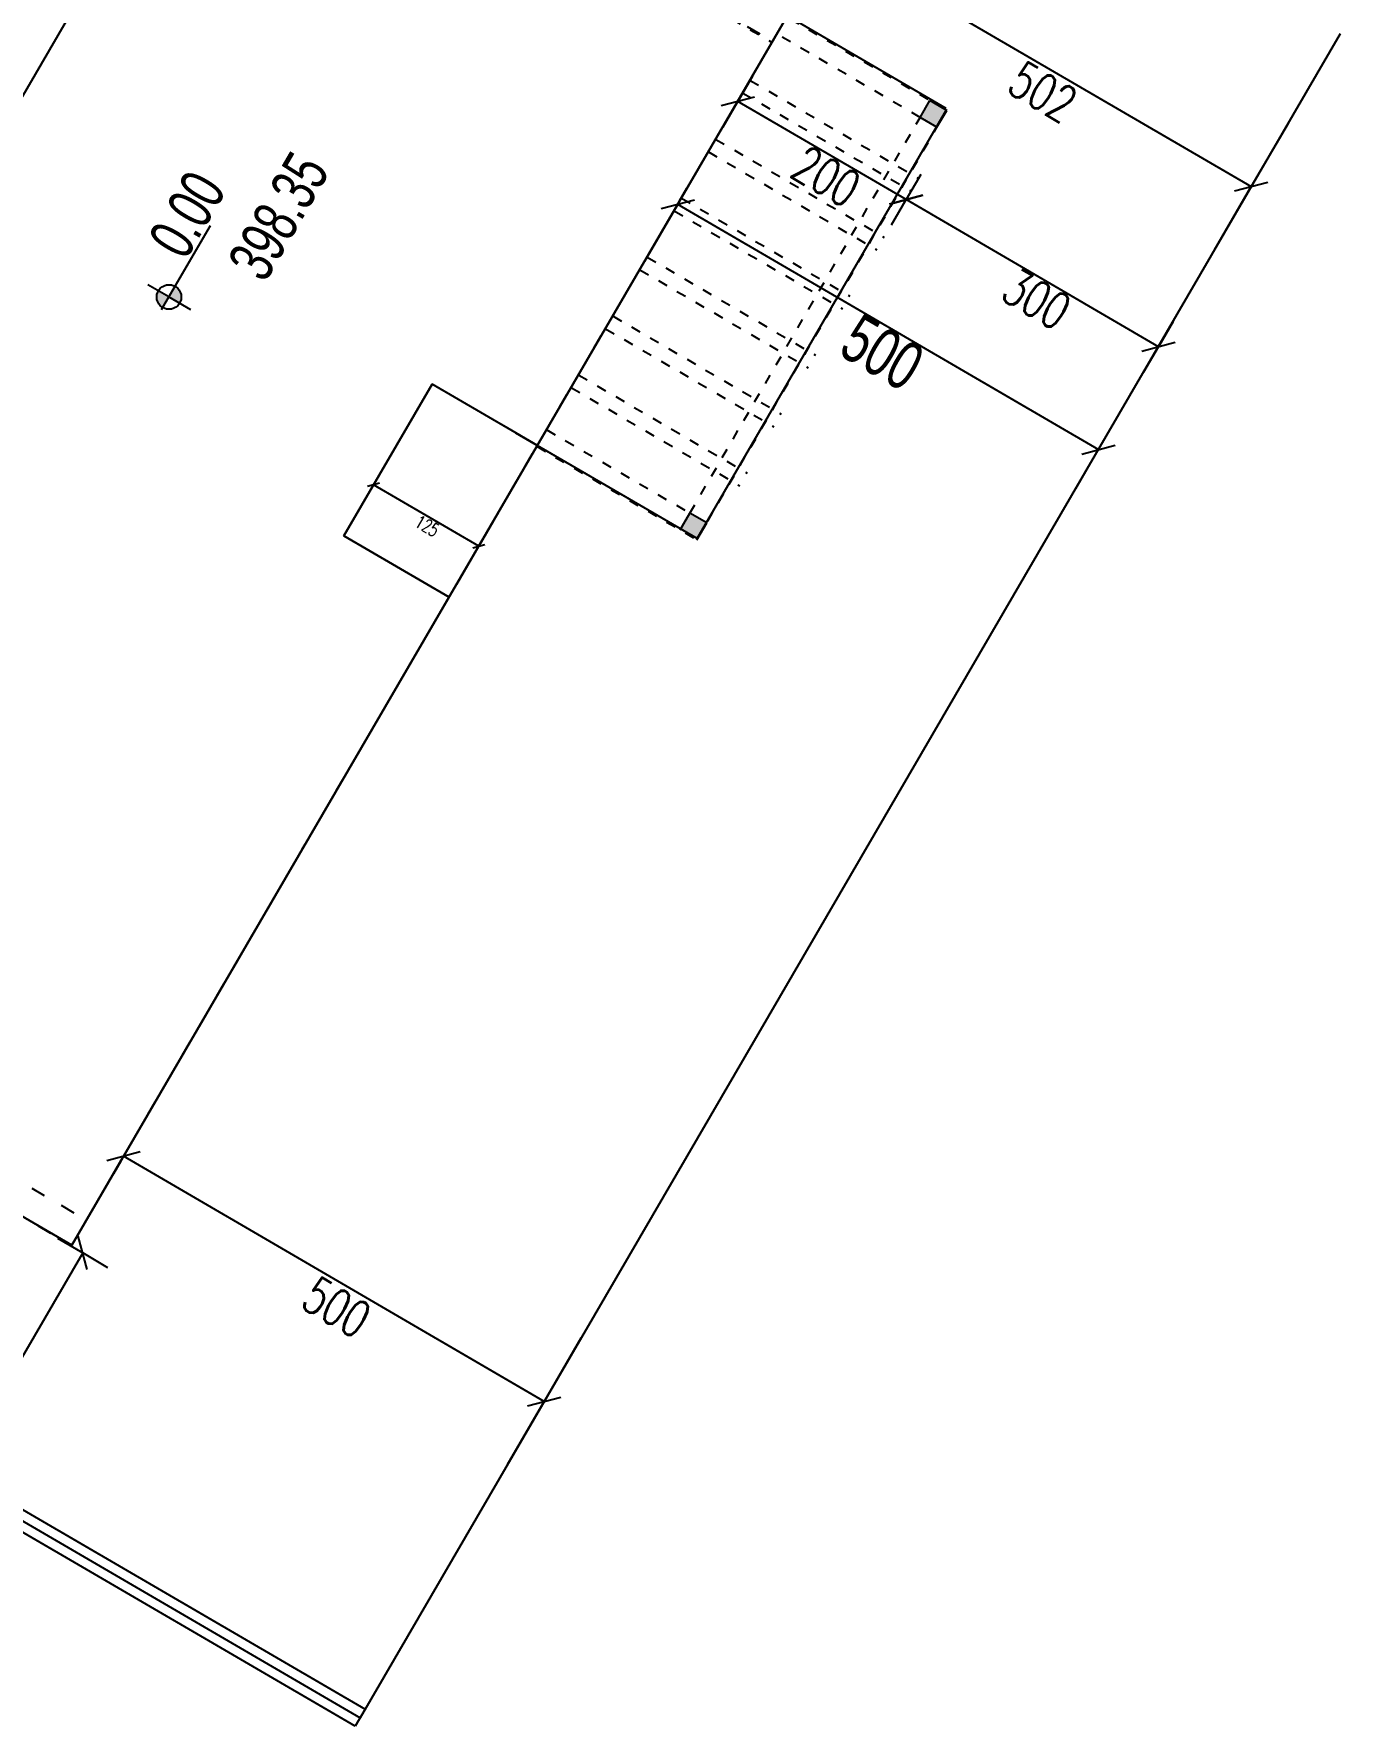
# Model space of a CAD drawing. Extents: x 271 to 16033, y -55852 to 2525.
# Drawn here: x 15974.9 to 15988.31, y -55851.97 to -55834.6 of the extents above; entities that cross this region are included whole.
import ezdxf
from ezdxf.enums import TextEntityAlignment as Align

# ---------------------------------------------------------------- set-up
doc = ezdxf.new("R2010")
doc.units = 0
doc.header["$MEASUREMENT"] = 0
doc.linetypes.add('Dashed', pattern=[1, 0.3, -0.4, 0.3])
for name, color, linetype in [('1507', 8, 'Continuous'), ('@@@ @@@@', 251, 'Continuous'), ('@@@1', 250, 'Continuous'), ('@@@@ @@@', 133, 'Continuous'), ('@@@@@@', 1, 'Continuous'), ('@@@@@@_1', 250, 'Continuous'), ('@@@_@@@@', 251, 'Continuous'), ('@@_@@@@@@', 93, 'Continuous'), ('DIM-', 53, 'Continuous'), ('LAYER001', 250, 'Continuous'), ('RZ_AREA', 253, 'Continuous'), ('WALL', 251, 'Continuous')]:
    doc.layers.add(name, color=color, linetype=linetype)
doc.styles.add('DCADTXTSTYLE8', font='ROMANS')
doc.styles.add('DCADTXTSTYLE9', font='HEBTXT')

# ---------------------------------------------------------------- blocks, each defined once
blk = doc.blocks.new('MIFLAS')
at = {"linetype": 'Continuous'}
h = blk.add_hatch(color=3, dxfattribs=at)
h.paths.add_polyline_path([(-12.6, 12.6, 0.410133), (-25.3, 0.2), (-12.6, 0.2)], flags=0)
h.paths.add_polyline_path([(0, 0, 0.003488), (0, 0.2), (-12.6, 0.2), (-12.6, -12.6, 0.414214), (0, 0)], flags=0)
at = {"color": 3, "linetype": 'Continuous'}
for p, q in [((-12.6, 0.2), (-12.6, 25.1)), ((-27.6, 0.2), (72.1, 0.2)), ((-12.6, 0.2), (-12.6, -25.4))]:
    blk.add_line(p, q, dxfattribs=at)
blk.add_circle((-12.6, 0), 12.6, dxfattribs=at)

msp = doc.modelspace()

# ---------------------------------------------------------------- hatches: boundary and pattern name
at = {"layer": '1507', "linetype": 'Continuous', "ltscale": 0.3048}
for points in [[(15983.99969, -55835.45408), (15984.17252, -55835.55472), (15984.27316, -55835.38188), (15984.10032, -55835.28124)], [(15981.70686, -55839.78916), (15981.8075, -55839.61633), (15981.63466, -55839.51569), (15981.53403, -55839.68852)]]:
    msp.add_hatch(color=160, dxfattribs=at).paths.add_polyline_path(points, flags=0)

# ---------------------------------------------------------------- linework, layer by layer
at = {"layer": '@@@ @@@@', "color": 240, "linetype": 'Dashed', "ltscale": 0.5}
for p, q in [((15977.08123, -55831.52819, 773.41671), (15982.4823, -55834.67317, 773.41671)), ((15982.4823, -55834.67317, 773.41671), (15975.43756, -55846.77158, 773.41671)), ((15962.47497, -55839.22364, 773.41671), (15975.43756, -55846.77158, 773.41671)), ((15961.93514, -55839.25645, 773.41671), (15975.2866, -55847.03083, 773.41671))]:
    msp.add_line(p, q, dxfattribs=at)
at = {"layer": '@@@ @@@@', "color": 160, "linetype": 'Continuous', "ltscale": 0.1524}
for p in [(15988.31275, -55834.59663, 773.41671), (15956.64452, -55839.30018, 773.41671)]:
    msp.add_line(p, (15978.24883, -55851.88008, 773.41671), dxfattribs=at)
at = {"layer": '@@@ @@@@', "color": 251, "linetype": 'Continuous', "ltscale": 0.1524}
for p, q in [((15956.69484, -55839.21376, 773.41671), (15978.29915, -55851.79366, 773.41671)), ((15978.19851, -55851.9665, 773.41671), (15956.59421, -55839.38659, 773.41671)), ((15978.29915, -55851.79366, 773.41671), (15978.19851, -55851.9665, 773.41671))]:
    msp.add_line(p, q, dxfattribs=at)
at = {"layer": '@@@1', "color": 250, "linetype": 'Continuous', "ltscale": 0.3048}
for p, q in [((15983.06224, -55833.63861, -394.956), (15987.39988, -55836.16436, -394.956)), ((15987.77728, -55835.51623, -394.956), (15987.39988, -55836.16436, -394.956)), ((15987.02249, -55836.81249, -394.956), (15987.39988, -55836.16436, -394.956)), ((15976.19574, -55845.46951, -394.956), (15975.81834, -55846.11764, -394.956)), ((15975.44094, -55846.76577, -394.956), (15975.81834, -55846.11764, -394.956)), ((15980.1392, -55848.63362, -394.956), (15975.81834, -55846.11764, -394.956)), ((15980.5166, -55847.98549, -394.956), (15980.1392, -55848.63362, -394.956)), ((15979.7618, -55849.28175, -394.956), (15980.1392, -55848.63362, -394.956))]:
    msp.add_line(p, q, dxfattribs=at)
at = {"layer": '@@@1', "color": 3, "linetype": 'Continuous', "ltscale": 0.3048}
for p, q in [((15987.22896, -55836.20948, -394.956), (15987.57081, -55836.11924, -394.956)), ((15975.98926, -55846.07252, -394.956), (15975.64742, -55846.16276, -394.956)), ((15979.96828, -55848.67874, -394.956), (15980.31012, -55848.5885, -394.956))]:
    msp.add_line(p, q, dxfattribs=at)
at = {"layer": '@@@@ @@@', "color": 250, "linetype": 'Continuous', "ltscale": 0.01}
for p, q in [((15969.77453, -55843.83546, 1168.37271), (15977.1222, -55831.21682, 1168.37271)), ((15981.17264, -55836.93075, 1168.37271), (15981.51174, -55836.34839, 1168.37271)), ((15985.83296, -55838.86573, 1168.37271), (15981.51037, -55836.34875, 1168.37271)), ((15985.59763, -55839.2679, 1168.37271), (15985.8326, -55838.86437, 1168.37271))]:
    msp.add_line(p, q, dxfattribs=at)
at = {"layer": '@@@@ @@@', "color": 3, "linetype": 'Continuous', "ltscale": 0.01}
for p, q in [((15981.68216, -55836.30413, 1168.37271), (15981.34032, -55836.39437, 1168.37271)), ((15985.66118, -55838.91035, 1168.37271), (15986.00302, -55838.82011, 1168.37271))]:
    msp.add_line(p, q, dxfattribs=at)
at = {"layer": '@@@@@@', "color": 7, "linetype": 'Continuous', "ltscale": 0.3048}
for p, q in [((15983.99969, -55835.45408, -394.956), (15984.10032, -55835.28124, -394.956)), ((15984.27316, -55835.38188, -394.956), (15984.10032, -55835.28124, -394.956)), ((15984.17252, -55835.55472, -394.956), (15984.27316, -55835.38188, -394.956)), ((15984.17252, -55835.55472, -394.956), (15983.99969, -55835.45408, -394.956)), ((15981.53403, -55839.68852, -394.956), (15981.63466, -55839.51569, -394.956)), ((15981.8075, -55839.61633, -394.956), (15981.63466, -55839.51569, -394.956)), ((15981.70686, -55839.78916, -394.956), (15981.8075, -55839.61633, -394.956))]:
    msp.add_line(p, q, dxfattribs=at)
at = {"layer": '@@@@@@_1', "color": 250, "linetype": 'Continuous', "ltscale": 0.3048}
for p, q in [((15975.14033, -55846.95874, -394.956), (15975.39958, -55847.1097, -394.956)), ((15975.39958, -55847.1097, -394.956), (15974.04095, -55849.44296, -394.956)), ((15975.65883, -55847.26065, -394.956), (15975.39958, -55847.1097, -394.956))]:
    msp.add_line(p, q, dxfattribs=at)
at = {"layer": '@@@@@@_1', "color": 3, "linetype": 'Continuous', "ltscale": 0.3048}
msp.add_line((15975.4447, -55847.28062, -394.956), (15975.35446, -55846.93877, -394.956), dxfattribs=at)
at = {"layer": '@@@@@@_1', "color": 51, "linetype": 'Dashed', "ltscale": 0.3, "elevation": 726.596}
for points in [[(15980.06493, -55838.83309), (15981.70686, -55839.78916), (15984.27316, -55835.38188), (15982.63123, -55834.42581)], [(15980.16545, -55838.66047), (15981.63593, -55839.51614), (15983.99981, -55835.45386), (15982.53047, -55834.59886)], [(15982.25428, -55835.07449), (15983.98288, -55836.08045)], [(15982.1788, -55835.20411), (15983.9074, -55836.21007)], [(15981.90204, -55835.67941), (15983.63064, -55836.68537)], [(15981.82656, -55835.80903), (15983.55516, -55836.81499)], [(15981.54981, -55836.28433), (15983.2784, -55837.29029)], [(15981.47433, -55836.41396), (15983.20292, -55837.41992)], [(15981.19757, -55836.88925), (15982.92617, -55837.89521)], [(15981.12209, -55837.01888), (15982.85069, -55838.02484)], [(15980.84533, -55837.49417), (15982.57393, -55838.50013)], [(15980.76985, -55837.6238), (15982.49845, -55838.62976)], [(15980.4931, -55838.09909), (15982.22169, -55839.10505)], [(15980.41762, -55838.22872), (15982.14621, -55839.23468)]]:
    msp.add_lwpolyline(points, dxfattribs=at)
at = {"layer": '@@@_@@@@', "color": 240, "linetype": 'Dashed', "ltscale": 0.3}
msp.add_line((15969.51769, -55827.13712, 726.596), (15982.48027, -55834.68506, 726.596), dxfattribs=at)
at = {"layer": '@@_@@@@@@', "color": 93, "linetype": 'Continuous', "ltscale": 0.01, "elevation": 726.596}
msp.add_lwpolyline([(15978.08244, -55839.74856), (15978.9882, -55838.19305)], dxfattribs=at)
at = {"layer": 'DIM-', "color": 240, "linetype": 'Continuous', "ltscale": 0.3048}
for p, q in [((15982.63326, -55834.41392, -394.956), (15975.2866, -55847.03083, -394.956)), ((15984.26563, -55835.36227, -394.956), (15982.6237, -55834.4062, -394.956)), ((15981.70889, -55839.77727, -394.956), (15984.27519, -55835.36999, -394.956)), ((15981.70889, -55839.77727, -394.956), (15980.06696, -55838.8212, -394.956)), ((15975.2866, -55847.03083, -394.956), (15961.93514, -55839.25645, -394.956))]:
    msp.add_line(p, q, dxfattribs=at)
at = {"layer": 'DIM-', "color": 250, "linetype": 'Continuous', "ltscale": 0.3048}
for p, q in [((15981.70889, -55839.77727, -394.956), (15979.84902, -55838.69429, -394.956)), ((15978.5376, -55838.96689, -394.956), (15978.38664, -55839.22614, -394.956)), ((15978.23568, -55839.48539, -394.956), (15978.38664, -55839.22614, -394.956)), ((15979.46685, -55839.85514, -394.956), (15978.38664, -55839.22614, -394.956)), ((15979.61781, -55839.59589, -394.956), (15979.46685, -55839.85514, -394.956)), ((15979.31589, -55840.11439, -394.956), (15979.46685, -55839.85514, -394.956))]:
    msp.add_line(p, q, dxfattribs=at)
at = {"layer": 'DIM-', "color": 3, "linetype": 'Continuous', "ltscale": 0.3048}
for p, q in [((15978.44817, -55839.2099, -394.956), (15978.32511, -55839.24239, -394.956)), ((15979.40532, -55839.87138, -394.956), (15979.52838, -55839.83889, -394.956))]:
    msp.add_line(p, q, dxfattribs=at)
at = {"layer": 'LAYER001', "color": 250, "linetype": 'Continuous', "ltscale": 0.3048}
for p, q in [((15982.27795, -55835.03252, -394.956), (15982.12699, -55835.29177, -394.956)), ((15981.97603, -55835.55102, -394.956), (15982.12699, -55835.29177, -394.956)), ((15983.85591, -55836.2985, -394.956), (15982.12699, -55835.29177, -394.956)), ((15984.00687, -55836.03925, -394.956), (15983.85591, -55836.2985, -394.956)), ((15984.00687, -55836.03925, -394.956), (15983.85591, -55836.2985, -394.956)), ((15983.70495, -55836.55775, -394.956), (15983.85591, -55836.2985, -394.956)), ((15983.70495, -55836.55775, -394.956), (15983.85591, -55836.2985, -394.956)), ((15986.44786, -55837.80775, -394.956), (15983.85591, -55836.2985, -394.956)), ((15986.59881, -55837.5485, -394.956), (15986.44786, -55837.80775, -394.956)), ((15986.2969, -55838.067, -394.956), (15986.44786, -55837.80775, -394.956)), ((15978.9882, -55838.19305, -394.956), (15978.08244, -55839.74856, -394.956)), ((15980.06841, -55838.82204, -394.956), (15978.9882, -55838.19305, -394.956)), ((15978.08244, -55839.74856, -394.956), (15979.16266, -55840.37755, -394.956))]:
    msp.add_line(p, q, dxfattribs=at)
at = {"layer": 'LAYER001', "color": 3, "linetype": 'Continuous', "ltscale": 0.3048}
for p, q in [((15982.29791, -55835.24665, -394.956), (15981.95607, -55835.33689, -394.956)), ((15984.02683, -55836.25338, -394.956), (15983.68499, -55836.34362, -394.956)), ((15983.68499, -55836.34362, -394.956), (15984.02683, -55836.25338, -394.956)), ((15986.27693, -55837.85287, -394.956), (15986.61878, -55837.76263, -394.956))]:
    msp.add_line(p, q, dxfattribs=at)
at = {"layer": 'RZ_AREA', "color": 211, "linetype": 'Continuous', "ltscale": 0.3048, "elevation": -394.956}
msp.add_lwpolyline([(15969.20621, -55835.91092), (15965.23107, -55833.59612), (15961.93514, -55839.25645), (15965.99675, -55841.62147), (15965.94285, -55841.59009), (15968.7082, -55843.20032), (15968.78388, -55843.24662), (15970.62459, -55844.31844), (15970.5899, -55844.29824), (15971.05653, -55844.56995), (15971.09219, -55844.58849), (15968.78485, -55843.24495), (15968.7621, -55843.2317), (15975.2866, -55847.03083), (15982.63326, -55834.41392), (15973.25699, -55828.95424)], close=True, dxfattribs=at)
at = {"layer": 'WALL', "color": 7, "linetype": 'Continuous', "ltscale": 0.01}
for p, q in [((15980.06841, -55838.82204, 726.596), (15979.72274, -55838.62076, 726.596)), ((15979.16266, -55840.37755, 726.596), (15978.08244, -55839.74856, 726.596)), ((15978.08244, -55839.74856, 726.596), (15978.08244, -55839.74856, 726.596)), ((15978.08244, -55839.74856, 726.596), (15978.08244, -55839.74856, 726.596))]:
    msp.add_line(p, q, dxfattribs=at)

# ---------------------------------------------------------------- block references
at = {"layer": 'DIM-', "color": 13, "linetype": 'Continuous', "ltscale": 0.3048, "xscale": 0.00999999997702322, "yscale": 0.01000000000217394, "zscale": 0.01000000000021828, "rotation": 59.78832516242282}
msp.add_blockref('MIFLAS', (15976.34923, -55837.18862, 1168.37271), dxfattribs=at)

# ---------------------------------------------------------------- texts
at = {"layer": '@@@1', "color": 250, "linetype": 'Continuous', "ltscale": 0.3048, "style": 'DCADTXTSTYLE8', "width": 0.703571}
for s, p in [('502', (15985.64681, -55835.20143, -394.956)), ('500', (15978.39451, -55847.67557, -394.956))]:
    msp.add_text(s, height=0.375, rotation=329.788325, dxfattribs=at).set_placement(p, align=Align.TOP_RIGHT)
at = {"layer": '@@@@ @@@', "color": 51, "linetype": 'Continuous', "ltscale": 0.3048, "style": 'DCADTXTSTYLE9', "width": 0.714286}
msp.add_text('500', height=0.5, rotation=329.788325, dxfattribs=at).set_placement((15984.08268, -55837.84772, 1168.37271), align=Align.TOP_RIGHT)
at = {"layer": 'DIM-', "color": 133, "linetype": 'Continuous', "ltscale": 0.01, "style": 'DCADTXTSTYLE9', "width": 0.714286}
msp.add_text('398.35', height=0.46, rotation=59.788325, dxfattribs=at).set_placement((15977.26944, -55837.16379, 726.596))
at = {"layer": 'DIM-', "color": 51, "linetype": 'Continuous', "ltscale": 0.01, "style": 'DCADTXTSTYLE9', "width": 0.714286}
msp.add_text('0.00', height=0.46, rotation=59.788325, dxfattribs=at).set_placement((15976.45449, -55836.93417, 1168.37271))
at = {"layer": 'DIM-', "color": 250, "linetype": 'Continuous', "ltscale": 0.3048, "style": 'DCADTXTSTYLE8', "width": 0.703571}
msp.add_text('125', height=0.135, rotation=329.788325, dxfattribs=at).set_placement((15979.07541, -55839.65035, -394.956), align=Align.TOP_RIGHT)
at = {"layer": 'LAYER001', "color": 250, "linetype": 'Continuous', "ltscale": 0.3048, "style": 'DCADTXTSTYLE8', "width": 0.703571}
for s, p in [('200', (15983.42229, -55836.06915, -394.956)), ('300', (15985.58272, -55837.32714, -394.956))]:
    msp.add_text(s, height=0.375, rotation=329.788325, dxfattribs=at).set_placement(p, align=Align.TOP_RIGHT)

doc.saveas('drawing.dxf')
